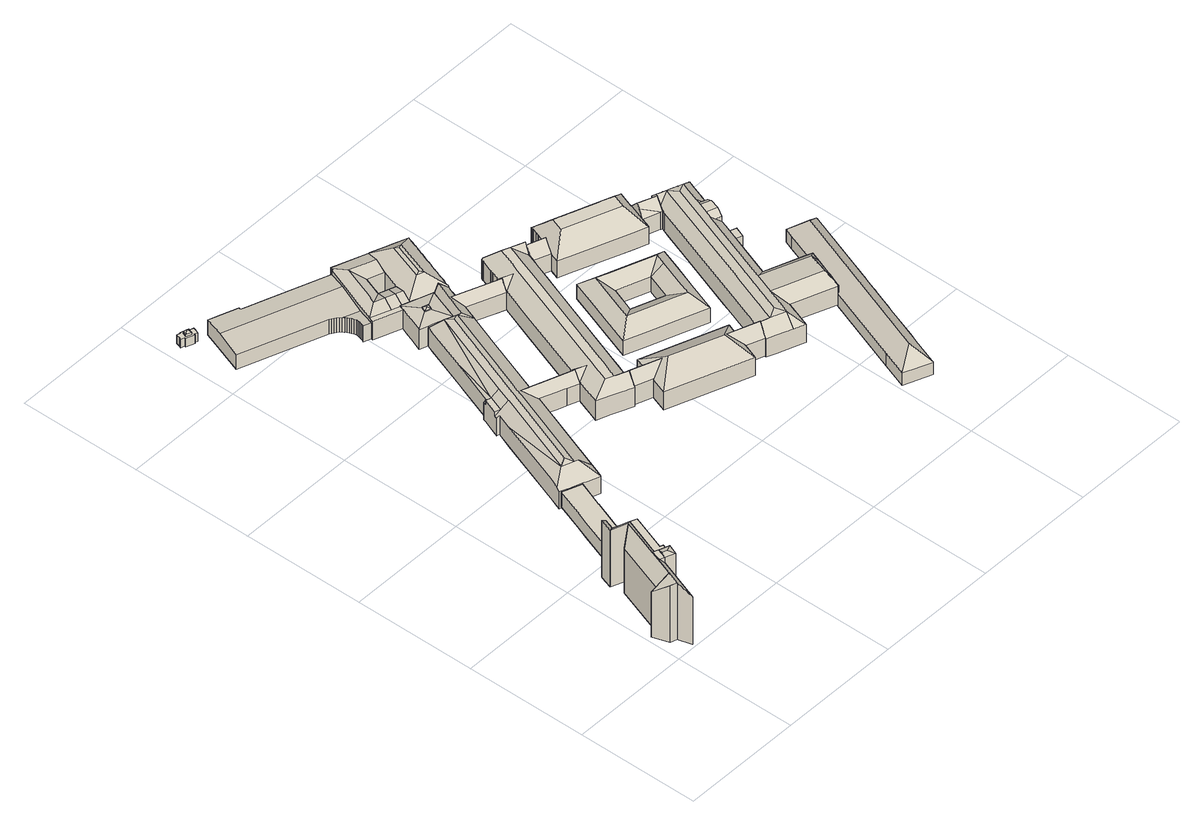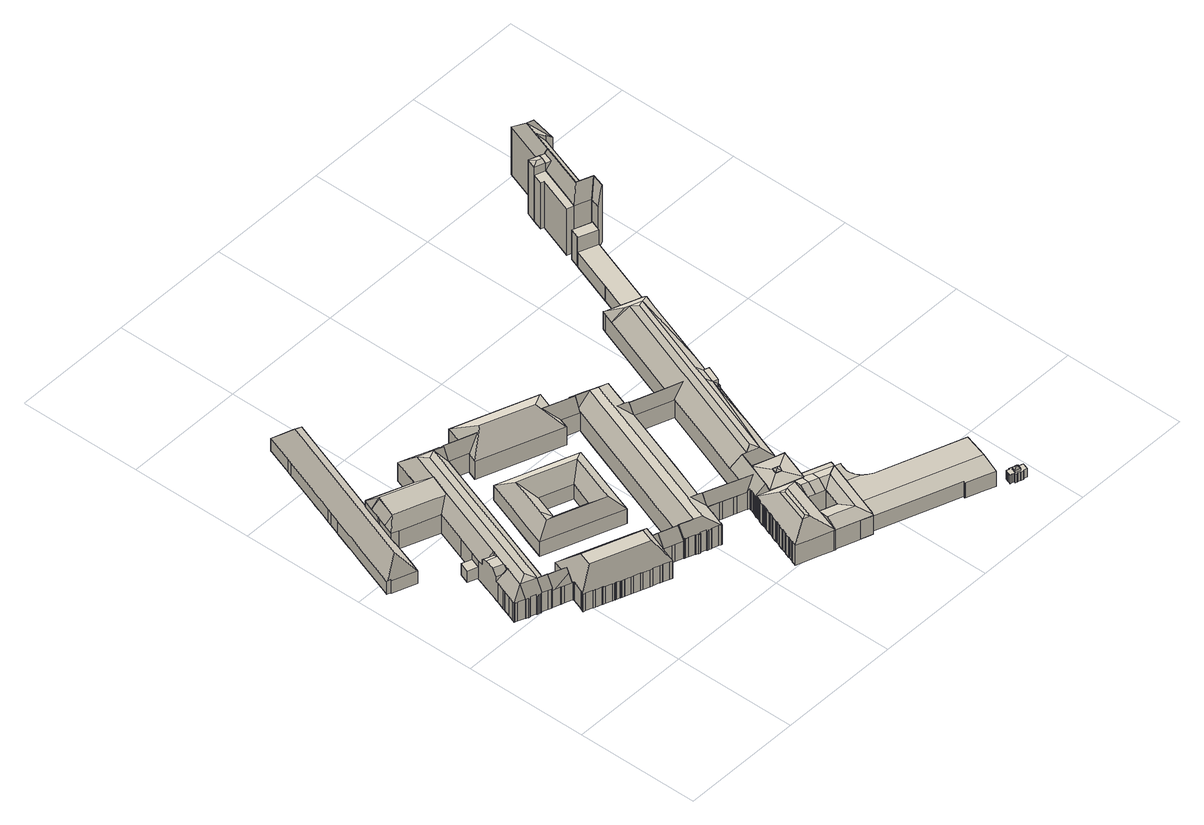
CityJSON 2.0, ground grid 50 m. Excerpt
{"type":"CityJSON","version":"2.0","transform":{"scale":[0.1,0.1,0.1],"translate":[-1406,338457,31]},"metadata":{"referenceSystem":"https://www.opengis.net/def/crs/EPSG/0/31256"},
"CityObjects":{
"building1":{"type":"Building","attributes":{"name":"164145"},"children":["building1-1","building1-2","building1-3","building1-4","building1-5","building1-6","building1-7","building1-8","building1-9","building1-10","building1-11","building1-12","building1-13","building1-14","building1-15","building1-16","building1-17","building1-18","building1-19","building1-20","building1-21","building1-22"]},
"building1-1":{"type":"BuildingPart","attributes":{"HoeheDach":"59","NiedrigsteTraufeDesGebaeudes":"54","Blattnummer":"097077","HoeheGrund":"33","roofType":"PULTDACH","measuredHeight":26.05},"parents":["building1"],"geometry":[{"type":"Solid","lod":"2","boundaries":[[[[0,1,2]],[[3,4,5,1,0]],[[6,7,8,9,10,11]],[[1,5,12,13]],[[4,3,11,10]],[[0,2,14,15]],[[2,1,13,14]],[[7,6,16,17]],[[4,10,9,8,7,17,18,19,20,12,5]],[[15,14,13,12,20,19,18,17,16,21]],[[21,16,6,11,3,0,15]]]]}]},
"building1-2":{"type":"BuildingPart","attributes":{"HoeheDach":"59","NiedrigsteTraufeDesGebaeudes":"54","Blattnummer":"097077","HoeheGrund":"33","roofType":"PULTDACH","measuredHeight":26.22},"parents":["building1"],"geometry":[{"type":"Solid","lod":"2","boundaries":[[[[22,23,24,25,26,27]],[[28,29,30,31,23]],[[32,33,34]],[[24,31,25]],[[24,23,31]],[[27,26,15,35]],[[36,37,38,39]],[[40,41,32,34]],[[42,36,39,16]],[[29,43,30]],[[28,23,22]],[[44,40,34,33]],[[45,46,47,48,49,50,43,29,28,22,27,35]],[[25,51,44,33,32,41,42,16,52,53,54,15,26]],[[46,45,35,15,54,53,52,16,39,38,55,48,47]],[[30,43,50,49,40,44,51,25,31]],[[49,48,55,38,37,56]],[[41,40,49,56,37,36,42]]]]}]},
"building1-3":{"type":"BuildingPart","attributes":{"HoeheDach":"58","NiedrigsteTraufeDesGebaeudes":"58","Blattnummer":"097077","HoeheGrund":"33","roofType":"WALMDACH","measuredHeight":25.23},"parents":["building1"],"geometry":[{"type":"Solid","lod":"2","boundaries":[[[[57,58,28,59]],[[60,61,58,57]],[[60,57,59]],[[59,28,62,63]],[[61,60,64,65]],[[60,59,63,64]],[[62,66,65,64,63]],[[58,61,65,66,62,28]]]]}]},
"building1-4":{"type":"BuildingPart","attributes":{"HoeheDach":"59","NiedrigsteTraufeDesGebaeudes":"54","Blattnummer":"097077","HoeheGrund":"33","roofType":"PULTDACH","measuredHeight":26.09},"parents":["building1"],"geometry":[{"type":"Solid","lod":"2","boundaries":[[[[67,37,38,68]],[[37,36,39,38]],[[69,67,68,70,71,72]],[[73,72,71,74,39,36]],[[39,74,71,70,68,38]],[[67,69,72,73,36,37]]]]}]},
"building1-5":{"type":"BuildingPart","attributes":{"HoeheDach":"54","NiedrigsteTraufeDesGebaeudes":"54","Blattnummer":"097077","HoeheGrund":"33","roofType":"FLACHDACH","measuredHeight":21.43},"parents":["building1"],"geometry":[{"type":"Solid","lod":"2","boundaries":[[[[65,75,76,77,78,64]],[[79,80,81,82,83,84]],[[82,65,64,83]],[[81,75,65,82]],[[80,76,75,81]],[[79,77,76,80]],[[84,78,77,79]],[[83,64,78,84]]]]}]},
"building1-6":{"type":"BuildingPart","attributes":{"HoeheDach":"46","NiedrigsteTraufeDesGebaeudes":"46","Blattnummer":"097077","HoeheGrund":"33","roofType":"FLACHDACH","measuredHeight":13.62},"parents":["building1"],"geometry":[{"type":"Solid","lod":"2","boundaries":[[[[85,86,87,88,89]],[[90,91,92,93,94]],[[88,87,90,94]],[[87,86,91,90]],[[86,85,92,91]],[[85,89,93,92]],[[89,88,94,93]]]]}]},
"building1-7":{"type":"BuildingPart","attributes":{"HoeheDach":"40","NiedrigsteTraufeDesGebaeudes":"40","Blattnummer":"097077","HoeheGrund":"33","roofType":"FLACHDACH","measuredHeight":6.88},"parents":["building1"],"geometry":[{"type":"Solid","lod":"2","boundaries":[[[[95,96,97,98,99,100,101,102,103]],[[104,105,106,107,108,109,110,111,112]],[[99,98,107,106]],[[98,97,108,107]],[[97,96,109,108]],[[103,102,112,111]],[[101,100,99,106,105,104,112,102]],[[110,109,96,95,103,111]]]]}]},
"building1-8":{"type":"BuildingPart","attributes":{"HoeheDach":"39","NiedrigsteTraufeDesGebaeudes":"38","Blattnummer":"097077","HoeheGrund":"33","roofType":"SPITZDACH","measuredHeight":5.95},"parents":["building1"],"geometry":[{"type":"Solid","lod":"2","boundaries":[[[[113,114,115]],[[115,114,116]],[[117,113,115]],[[118,117,115,116]],[[114,113,119,120]],[[116,114,120,121]],[[118,116,121,122]],[[120,119,122,121]],[[118,122,119,113,117]]]]}]},
"building1-9":{"type":"BuildingPart","attributes":{"HoeheDach":"37","NiedrigsteTraufeDesGebaeudes":"37","Blattnummer":"097077","HoeheGrund":"33","roofType":"FLACHDACH","measuredHeight":3.91},"parents":["building1"],"geometry":[{"type":"Solid","lod":"2","boundaries":[[[[123,124,125,126,127,128,129,130,131,132,133,134,135,136,137,138,139,140,141,142,143,144,145],[146,147,148,149]],[[150,151,152,153,154,155,156,157,158,159,160,161,162,163,164,165,166,167,168,169,170,171,172],[173,174,175,176]],[[170,123,145,171]],[[169,124,123,170]],[[168,125,124,169]],[[167,126,125,168]],[[166,127,126,167]],[[165,128,127,166]],[[164,129,128,165]],[[163,130,129,164]],[[162,131,130,163]],[[161,132,131,162]],[[160,133,132,161]],[[159,134,133,160]],[[158,135,134,159]],[[157,136,135,158]],[[156,137,136,157]],[[155,138,137,156]],[[154,139,138,155]],[[153,140,139,154]],[[152,141,140,153]],[[151,142,141,152]],[[150,143,142,151]],[[172,144,143,150]],[[171,145,144,172]],[[174,146,149,175]],[[173,147,146,174]],[[176,148,147,173]],[[175,149,148,176]]]]}]},
"building1-10":{"type":"BuildingPart","attributes":{"HoeheDach":"40","NiedrigsteTraufeDesGebaeudes":"39","Blattnummer":"097077","HoeheGrund":"33","roofType":"SATTELDACH","measuredHeight":7.67},"parents":["building1"],"geometry":[{"type":"Solid","lod":"2","boundaries":[[[[177,178,179,180,181,182,183,184,185,186,187]],[[188,189,190,191,192,193,194,185,184]],[[195,196,197,198,199,200,201,202,203,204,183,182,205,206]],[[207,208,182,181,209]],[[180,179,210,211]],[[179,178,212,210]],[[178,177,213,212]],[[177,187,214,213]],[[187,186,215,214]],[[192,191,216,217]],[[191,190,218,216]],[[205,182,208]],[[204,203,219,220]],[[203,202,221,219]],[[202,201,222,221]],[[201,200,223,222]],[[200,199,224,223]],[[199,198,225,224]],[[198,197,226,225]],[[197,196,227,226]],[[196,195,228,227]],[[195,206,229,228]],[[207,209,230,231]],[[232,220,219,221,222,223,224,225,226,227,228,229,233,231,230,234,211,210,212,213,214,215,235,236,237,217,216,218,238,239,240]],[[232,240,239,188,184,183,204,220]],[[229,206,205,208,207,231,233]],[[188,239,238,218,190,189]],[[192,217,237,236,194,193]],[[230,209,181,180,211,234]],[[185,194,236,235,215,186]]]]}]},
"building1-11":{"type":"BuildingPart","attributes":{"HoeheDach":"46","NiedrigsteTraufeDesGebaeudes":"40","Blattnummer":"097077","HoeheGrund":"32","roofType":"PULTDACH","measuredHeight":13.55},"parents":["building1"],"geometry":[{"type":"Solid","lod":"2","boundaries":[[[[241,242,243,244,245,246,247,248]],[[249,250,251,248,247,252]],[[252,247,253]],[[254,255,256,257,249,252,253]],[[258,259,260,261]],[[243,262,244]],[[263,264,265,241]],[[251,263,241,248]],[[266,267,268,269,270,263]],[[250,263,251]],[[257,250,249]],[[271,272,273,274,275,276,277,278,279]],[[280,281,282,283]],[[264,263,270]],[[265,242,241]],[[269,268,284,285]],[[286,287,288,289]],[[287,290,291,288]],[[290,292,293,291]],[[292,294,295,293]],[[294,296,297,295]],[[296,298,299,297]],[[298,300,301,299]],[[300,302,303,301]],[[304,305,306,307]],[[277,276,308,309]],[[276,275,310,308]],[[275,274,311,310]],[[274,273,312,311]],[[273,272,313,312]],[[272,271,314,313]],[[315,316,317,318,319,261,260,253,247,320,281,280]],[[321,322,323,324,305,304,325,326,327,328,329]],[[259,329,328,330,331,332,333,334,335,257,256,255,254,253,336]],[[337,338,339,340,341,342,343,344,345,346,347,348]],[[320,349,246,245,350,351,352,353,282,281]],[[243,242,265,264,270,269,285,354,355,356,357,262]],[[358,359,360,321,329,259,258,361]],[[362,347,346,363,364,365,366,367,368,369]],[[345,344,343,342,370,371,372,373,363,346]],[[374,375,376,377,378,379,380,381,334,333,332,331,382]],[[383,384,306,305,324,323,322,321,360,385]],[[267,266,386,387,368,367,388,389,390,391,284,268]],[[380,379,392,393,278,302,300,298,296,294,292,290,287,286,341,340,339,338,337,348,381]],[[394,395,396,397,378,377,376,375,374,382,398,399,400,401,402,307,306,384,383,385,360,359,358,361,403,404,405,406,407,283,282,353,352,351,350,408,357,356,355,354,285,284,391,390,389,388,367,366,365,364,363,373,372,371,370,409,289,288,291,293,295,297,299,301,303,410,309,308,310,311,312,313,314,411]],[[257,348,347,362,369,368,387,250]],[[404,403,319,318,317,316,406,405]],[[412,413,400,399,398,382,331,330]],[[304,307,402,401,400,413,326,325]],[[396,395,414,415,392,379,378,397]],[[395,394,411,314,271,279,416,414]],[[277,309,410,303,302,278]],[[286,289,409,370,342,341]],[[334,381,348,257,335]],[[403,361,258,261,319]],[[259,336,253,260]],[[350,245,244,262,357,408]],[[406,316,315,280,283,407]],[[415,414,416,417,393,392]],[[416,279,278,393,417]],[[326,413,412,330,328,327]],[[387,386,266,263,250]],[[246,349,320,247]]]]}]},
"building1-12":{"type":"BuildingPart","attributes":{"HoeheDach":"43","NiedrigsteTraufeDesGebaeudes":"41","Blattnummer":"097077","HoeheGrund":"32","roofType":"PULTDACH","measuredHeight":10.74},"parents":["building1"],"geometry":[{"type":"Solid","lod":"2","boundaries":[[[[418,419,420]],[[418,421,419]],[[421,422,419]],[[419,422,420]],[[423,424,425,426]],[[422,421,427,428]],[[420,422,428,429]],[[421,418,430,427]],[[418,420,429,430]],[[431,432,433,434,435,436,437,438,425,424]],[[439,440,441,442,443,444,445,423,426,446]],[[447,448,441,440,439,446,426,425,438,437,436,435,449,450,451,452,453,454]],[[445,444,443,429,428,431,424,423]],[[427,455,434,433,432,431,428]],[[430,456,457,458,459,455,427]],[[442,460,461,462,456,430,429,443]],[[457,456,453,452,451,450,459,458]],[[448,447,454,453,456,462,461,460,442,441]],[[455,459,450,449,435,434]]]]}]},
"building1-13":{"type":"BuildingPart","attributes":{"HoeheDach":"43","NiedrigsteTraufeDesGebaeudes":"41","Blattnummer":"097077","HoeheGrund":"33","roofType":"SATTELDACH","measuredHeight":10.33},"parents":["building1"],"geometry":[{"type":"Solid","lod":"2","boundaries":[[[[463,464,465,466,467,468]],[[469,470,471,465,464]],[[472,470,469]],[[473,474,475,469,464,463]],[[476,477,478,472,469,475]],[[479,475,474,480]],[[481,476,475,479]],[[482,472,478]],[[467,466,220,483]],[[468,467,483,484]],[[485,486,487,239]],[[486,488,489,487]],[[488,490,491,489]],[[490,492,493,491]],[[494,495,496,497,498,499,500,501,502,503,504,505,506,507,508,484,483,220,509,510,511,512,239,487,489,491,493,513,514,515,516,517,518]],[[500,499,498,497,519,520,482,478,477,501]],[[496,495,494,521,522,523,524,519,497]],[[465,471,525,526,485,239,512,511,510,509,220,466]],[[527,528,529,530,492,490,488,486,485,526,525,471,470]],[[482,520,519,524,529,528,527,470,472]],[[531,532,533,534,535,536,537,530,529]],[[523,522,521,533,532,531,529,524]],[[535,534,517,516,515,514,537,536]],[[518,517,534,533,521,494]],[[505,504,503,481,479,480]],[[481,503,502,501,477,476]],[[505,480,474,473,507,506]],[[530,537,514,513,493,492]],[[508,507,473,463,468,484]]]]}]},
"building1-14":{"type":"BuildingPart","attributes":{"HoeheDach":"41","NiedrigsteTraufeDesGebaeudes":"41","Blattnummer":"097077","HoeheGrund":"33","roofType":"FLACHDACH","measuredHeight":8.54},"parents":["building1"],"geometry":[{"type":"Solid","lod":"2","boundaries":[[[[538,539,540,541,542]],[[543,544,537,534,545]],[[537,538,542,534]],[[544,539,538,537]],[[543,540,539,544]],[[545,541,540,543]],[[534,542,541,545]]]]}]},
"building1-15":{"type":"BuildingPart","attributes":{"HoeheDach":"45","NiedrigsteTraufeDesGebaeudes":"41","Blattnummer":"097077","HoeheGrund":"32","roofType":"PULTDACH","measuredHeight":13.02},"parents":["building1"],"geometry":[{"type":"Solid","lod":"2","boundaries":[[[[546,547,548,549]],[[547,550,551,548]],[[550,552,553,551]],[[552,554,555,553]],[[556,557,558,559]],[[560,561,562]],[[563,560,562]],[[564,565,566,567,568,569,570,571,572,573,574,575,576,577,578,579,580,581]],[[582,581,583]],[[584,585,586]],[[587,584,586]],[[588,570,589]],[[590,591,592,593]],[[594,595,596]],[[595,546,549,596]],[[557,597,598,558]],[[597,599,600,598]],[[599,601,602,600]],[[601,603,604,602]],[[603,605,606,604]],[[605,607,608,606]],[[607,609,610,608]],[[609,611,612,610]],[[611,613,614,612]],[[613,615,616,614]],[[615,617,618,616]],[[617,619,620,618]],[[619,621,622,620]],[[621,623,624,622]],[[623,625,626,624]],[[625,627,628,626]],[[627,629,630,628]],[[631,632,633,634]],[[632,635,636,633]],[[635,637,638,636]],[[637,639,640,638]],[[639,641,642,640]],[[641,643,644,642]],[[643,645,646,644]],[[645,647,648,646]],[[647,649,650,648]],[[649,651,652,650]],[[653,654,655,656]],[[657,658,561,659,660,661,662,663]],[[560,563,664,665,659,561]],[[593,666,667,668,669,670,671,582,583,590]],[[584,587,594,596,672,673,674,585]],[[675,676,677,678,679,680,681,682,683,684,685,686,670,669]],[[687,681,680,688,689,690,652,651,588,589]],[[671,670,686,685,684,683,682,681,687,589,570,569,568,567,566,565,564,581,582]],[[689,688,680,679,678,677,676,675,669,668,667,666,593,592,691,692,662,661,660,659,665,664,693,674,673,672,596,549,548,551,553,555,694,695,559,558,598,600,602,604,606,608,610,612,614,616,618,620,622,624,626,628,630,696,656,655,697,634,633,636,638,640,642,644,646,648,650,652,690]],[[579,578,577,576,575,574,573,572,571,601,599,597,557,556,698,699,554,552,550,547,546,595,594,587,586,585,700,563,562,561,658,657,663,580]],[[701,591,590,583,581,580,663,702]],[[570,588,651,649,647,645,643,641,639,637,635,632,631,703,654,653,704,629,627,625,623,621,619,617,615,613,611,609,607,605,603,601,571]],[[691,592,591,701,702,663,662,692]],[[699,698,556,559,695,694,555,554]],[[697,655,654,703,631,634]],[[704,653,656,696,630,629]],[[700,585,674,693,664,563]]]]}]},
"building1-16":{"type":"BuildingPart","attributes":{"HoeheDach":"46","NiedrigsteTraufeDesGebaeudes":"41","Blattnummer":"097077","HoeheGrund":"32","roofType":"PULTDACH","measuredHeight":13.87},"parents":["building1"],"geometry":[{"type":"Solid","lod":"2","boundaries":[[[[705,706,707,708]],[[706,709,710,707]],[[709,711,712,710]],[[711,713,714,712]],[[713,715,716,714]],[[715,717,718,716]],[[719,720,721,722]],[[722,721,723]],[[724,719,722,723]],[[724,720,719]],[[534,725,726,727]],[[728,729,730,731]],[[729,732,733,730]],[[732,734,735,733]],[[734,736,735]],[[736,737,738,735]],[[737,739,740,738]],[[739,741,742,740]],[[741,743,744,742]],[[743,705,708,744]],[[717,745,746,718]],[[745,747,748,746]],[[747,749,750,748]],[[749,751,752,750]],[[751,753,754,752]],[[753,755,756,754]],[[755,757,756]],[[757,758,759,756]],[[760,761,762,763]],[[761,764,765,762]],[[764,766,767,765]],[[766,768,769,767]],[[768,770,771,769]],[[770,772,773,771]],[[772,774,775,773]],[[774,776,777,775]],[[776,778,779,777]],[[778,780,781,779]],[[780,782,783,781]],[[784,785,786,787]],[[788,789,790,791]],[[789,792,793,790]],[[792,794,795,793]],[[794,796,797,795]],[[796,798,799,797]],[[782,780,778,776,774,772,770,768,766,764,761,760,800,758,757,755,753,751,749,747,745,717,715,713,711,709,706,705,743,741,739,737,736,734,732,729,728,801,798,796,794,792,789,788,802,803,785,784,724,723,804]],[[805,806,807,481,521,808,534,727,809,810,811,812,813,814,815,816]],[[791,790,793,795,797,799,817,731,730,733,735,738,740,742,744,708,707,710,712,714,716,718,746,748,750,752,754,756,759,818,763,762,765,767,769,771,773,775,777,779,781,783,819,820,821,822,823,815,814,813,812,811,810,809,727,726,824,825,787,786,826,827]],[[828,829,830,804,723,721,806,805,816,831]],[[720,534,808,521,481,807,806,721]],[[724,784,832,833,725,534,720]],[[822,821,820,830,829,828,831,816,815,823]],[[832,784,787,825,824,726,725,833]],[[827,826,803,802,788,791]],[[826,786,785,803]],[[818,759,758,800,760,763]],[[817,799,798,801,728,731]],[[820,819,783,782,804,830]]]]}]},
"building1-17":{"type":"BuildingPart","attributes":{"HoeheDach":"47","NiedrigsteTraufeDesGebaeudes":"40","Blattnummer":"097077","HoeheGrund":"32","roofType":"WALMDACH","measuredHeight":14.32},"parents":["building1"],"geometry":[{"type":"Solid","lod":"2","boundaries":[[[[834,835,836,837]],[[838,839,840,841,842]],[[843,844,593,845]],[[837,836,846,847]],[[848,837,847,849]],[[839,838,850,851]],[[852,853,854,855]],[[856,857,858,859,849,847,846,860,861,845,593,862,863,669,864,855,854,865,866,867,868,869,851,850,870]],[[871,872,853,852,873,874,875,876,877,836,835]],[[878,879,880,669,863,862,593,844]],[[877,881,843,845,861,860,846,836]],[[869,868,867,866,882,883,884,840,839,851]],[[858,857,885,886,887,848,849,859]],[[885,857,856,870,850,838,842,888]],[[882,866,865,854,853,872]],[[852,855,864,669,880,873]],[[886,885,888,842,841,889]],[[848,887,886,889,841,840,884,890,834,837]],[[835,834,890,884,883,882,872,871]],[[874,873,880,879,878,875]],[[881,877,876,875,878,844,843]]]]}]},
"building1-18":{"type":"BuildingPart","attributes":{"HoeheDach":"43","NiedrigsteTraufeDesGebaeudes":"39","Blattnummer":"097077","HoeheGrund":"32","roofType":"SATTELDACH","measuredHeight":10.95},"parents":["building1"],"geometry":[{"type":"Solid","lod":"2","boundaries":[[[[891,892,893]],[[894,895,896,897,898,899,900,901,902,903,904,905],[906,907,906,908,909,910,911,912]],[[913,914,911,910,909,915]],[[916,917,918,919,920,921,922,923]],[[924,925,926,927,928,923,922,929]],[[930,931,932,918,917,916,923,915]],[[927,926,914,913,915,923,928]],[[933,934,891,935,936,937,919,918]],[[931,892,891,934,933,918,932]],[[938,939,935,891,893,940,926,925]],[[921,920,919,901,900,899,898,922]],[[896,895,925,924,929,922,898,897]],[[908,906,907,932,931,930,915,909]],[[936,935,904,903,902,901,919,937]],[[912,892,931,932,907,906]],[[892,912,911,914]],[[894,905,904,935,939,938,925,895]],[[940,893,892,914,926]]]]}]},
"building1-19":{"type":"BuildingPart","attributes":{"HoeheDach":"47","NiedrigsteTraufeDesGebaeudes":"40","Blattnummer":"097077","HoeheGrund":"32","roofType":"PULTDACH","measuredHeight":14.59},"parents":["building1"],"geometry":[{"type":"Solid","lod":"2","boundaries":[[[[941,942,943,944]],[[942,945,946,943]],[[945,947,948,946]],[[949,950,951,952]],[[953,954,955,956]],[[954,957,958,955]],[[959,960,961,962]],[[963,964,965,966]],[[964,967,968,965]],[[967,969,970,968]],[[969,971,972,970]],[[971,973,972]],[[974,975,976,977]],[[975,978,979,976]],[[978,980,981,979]],[[980,982,983,981]],[[982,941,944,983]],[[973,984,985,972]],[[986,987,988,989]],[[987,990,991,988]],[[992,993,994,995]],[[993,996,997,994]],[[998,999,1000,1001,956,955,958,1002,1003,1004,1005,1006,1007,1008,1009,1010,1011,1012,1013,1014,1015,1016,1017,1018,1019,1020,1021,1022,1023,1024,1025,1026,1027,1028,1029,1030,1031,1032,1033,1034,1035,1036,1037,1038,1039,1040,1041,1042,1043,1044,1045,1046,1047,1048,1049,1050,1051,1052,1053,1054,977,976,979,981,983,944,943,946,948,1055,966,965,968,970,972,985,1056,989,988,991,1057,962,961,1058,952,951,1059,1060,995,994,997,1061,1062,1063]],[[1003,1002,958,957,1064,1065,1066,1067,1005,1004]],[[1068,1069,1070,1071,1072,1073,1074,1075,1076,1077,1078,1079,1080,1081,1082,1083,1084,1085,1086,1087]],[[954,953,1087,1086,1085,1084,1083,1088,1082,1081,1080,1079,1078,1077,1089,950,949,1090,960,959,1091,990,987,986,1092,1093,1094,1095,957]],[[1096,1097,1098,1099,1100,1101,1102,1103,1104,1105,1106,1107,1108,1109,1110,1111,1112,1113,1114,1115,1116,1067,1117]],[[1065,1064,957,1095,1117,1067,1066]],[[1116,1006,1005,1067]],[[1118,1012,1011,1010,1119,1120]],[[1093,1092,984,973,971,969,967,964,963,1121,947,945,942,941,982,980,978,975,974,1122,1123,1124,1125,1126,1127,1128,1129,1130,1131,1132,1133,1134,1135,1136,1137,1138,1139,1140,1141,1142,1143,1144,1145,1146,1147,1148,1149,1150,1098,1097]],[[1151,1152,1119,1010,1009,1008,1007,1153]],[[1116,1115,1114,1113,1112,1154,1155,1156]],[[1116,1115,1116,1153,1007,1006]],[[1112,1111,1110,1016,1015,1014,1013,1157,1154]],[[1077,1076,992,995,1060,1059,951,950,1089]],[[1000,1158,1087,1086,1087,953,956,1001]],[[1159,1062,1061,997,996,1160]],[[998,1063,1062,1159,1161,1162]],[[998,1162,1163,1158,1000,999]],[[1056,985,984,1092,986,989]],[[1057,991,990,1091,959,962]],[[1058,961,960,1090,949,952]],[[963,966,1055,948,947,1121]],[[1098,1150,1029,1028,1027,1099]],[[1106,1105,1021,1020,1019,1107]],[[1108,1107,1019,1018,1017,1109]],[[1155,1154,1157,1118,1120,1119,1152,1164]],[[1156,1155,1164,1152,1151,1153,1116]],[[1094,1093,1097,1096,1117,1095]],[[1163,1070,1069,1068,1087,1158]],[[1082,1088,1083]],[[1162,1161,1072,1071,1070,1163]],[[1159,1160,1073,1072,1161]],[[996,993,992,1076,1075,1074,1073,1160]],[[1118,1157,1013,1012]],[[1110,1109,1017,1016]],[[1105,1104,1022,1021]],[[1104,1103,1023,1022]],[[1103,1102,1024,1023]],[[1102,1101,1025,1024]],[[1101,1100,1026,1025]],[[1100,1099,1027,1026]],[[1150,1149,1030,1029]],[[1149,1148,1030]],[[1148,1147,1031,1030]],[[1147,1146,1032,1031]],[[1146,1145,1033,1032]],[[1145,1144,1034,1033]],[[1144,1143,1035,1034]],[[1143,1142,1036,1035]],[[1142,1141,1037,1036]],[[1141,1140,1038,1037]],[[1140,1139,1039,1038]],[[1139,1138,1039]],[[1138,1137,1040,1039]],[[1137,1136,1041,1040]],[[1136,1135,1042,1041]],[[1135,1134,1042]],[[1134,1133,1043,1042]],[[1133,1132,1044,1043]],[[1132,1131,1045,1044]],[[1131,1130,1046,1045]],[[1130,1129,1047,1046]],[[1129,1128,1048,1047]],[[1128,1127,1049,1048]],[[1127,1126,1050,1049]],[[1126,1125,1051,1050]],[[1125,1124,1052,1051]],[[1124,1123,1053,1052]],[[1123,1122,1054,1053]],[[1122,974,977,1054]]]]}]},
"building1-20":{"type":"BuildingPart","attributes":{"HoeheDach":"45","NiedrigsteTraufeDesGebaeudes":"40","Blattnummer":"097077","HoeheGrund":"32","roofType":"WALMDACH","measuredHeight":13.37},"parents":["building1"],"geometry":[{"type":"Solid","lod":"2","boundaries":[[[[1165,1166,1167]],[[1168,1169,1170,1171,1172,1173,1174,1175,1176,1177,1167,1178]],[[1178,1167,1179]],[[1180,1181,1182,1183,1184,1185,1186,1187,1188,1189,1190,1168,1178,1179]],[[1179,1191,1192]],[[1193,1194,1195,1196]],[[1197,1198,1199,1200,1201,1202]],[[1203,1195,1194,1204,1205,1206,1207,1185,1184,1183,1208]],[[1191,1179,1167,1166,1209,1210,1211]],[[1212,1213,1214,1208,1215,1182,1216]],[[1217,1218,1169]],[[1219,1220,1221,1222,1223,1224,1225,1217,1169]],[[1226,1227,1186,1228,1207]],[[1229,1230,1231,1232,1233,1234,1235,1236,1237,1238,1239,1240,1241,1242,1243,1244,1245,1246,1247,1219,1169,1190]],[[1190,1169,1168]],[[1248,1187,1186,1227]],[[1249,1250,1251,1187,1248]],[[1252,1253,1254,1255,1213,1256,1257]],[[1258,1259,1257,1212,1260]],[[1261,1262,1263,1264,1265,1266,1229,1190,1267]],[[1268,1213,1255]],[[1200,1269,1270,1271]],[[1272,1273,1274,1275]],[[1188,1187,1251]],[[1185,1228,1186]],[[1183,1182,1215]],[[1212,1256,1213]],[[1183,1215,1208]],[[1185,1207,1228]],[[1205,1204,1276,1277]],[[1204,1194,1193,1276]],[[1278,1279,998,1280]],[[1225,1224,1281,1062]],[[1224,1223,1282,1281]],[[1223,1222,1283,1282]],[[1222,1221,1284,1283]],[[1221,1220,1285,1284]],[[1226,1207,1206]],[[1247,1246,1286,1287]],[[1246,1245,1288,1286]],[[1245,1244,1289,1288]],[[1244,1243,1290,1289]],[[1243,1242,1291,1290]],[[1242,1241,1292,1291]],[[1241,1240,1293,1292]],[[1240,1239,1294,1293]],[[1239,1238,1295,1294]],[[1238,1237,1296,1295]],[[1237,1236,1297,1296]],[[1236,1235,1298,1297]],[[1235,1234,1299,1298]],[[1234,1233,1300,1299]],[[1233,1232,1301,1300]],[[1232,1231,1302,1301]],[[1231,1230,1303,1302]],[[1249,1304,1250]],[[1305,1306,1307,1308]],[[1306,1309,1310,1307]],[[1309,1311,1312,1310]],[[1311,1313,1314,1312]],[[1188,1251,1250]],[[1254,1253,1315,1316]],[[1252,1257,1259]],[[1212,1257,1256]],[[1266,1265,1317]],[[1265,1264,1318,1317]],[[1264,1263,1318]],[[1263,1262,1319,1318]],[[1262,1261,1319]],[[1320,1321,1322,1323]],[[1321,1324,1325,1322]],[[1326,1327,1328,1329]],[[1271,1270,1330]],[[1331,1332,1333,1330,1270,1269,1182,1181,1180,1179,1192]],[[1209,1166,1165,1272,1275,1334,1335,1336,1337,1210]],[[1338,1218,1217,1225,1062,1339,1340,1341,998,1279]],[[1342,1343,1201,1200,1271,1330,1333,1332,1344]],[[1206,1205,1277,1345,1346,1347,1348,1314,1313,1304,1249,1248,1227,1226]],[[1349,1350,1351,1352,1353,1354,1278,1280,1355,1356,1357,1358,1359,1360,1274,1273]],[[1361,1362,1363,1344,1332,1331,1192,1191,1211,1210,1337,1364]],[[1365,1316,1315,1366,1367,1197,1202,1201,1343,1342,1344,1363,1362,1361,1364,1337,1336,1335,1334,1275,1274,1360,1359,1358,1357,1356,1355,1280,998,1341,1340,1339,1062,1281,1282,1283,1284,1285,1368,1287,1286,1288,1289,1290,1291,1292,1293,1294,1295,1296,1297,1298,1299,1300,1301,1302,1303,1369,1317,1318,1319,1370,1323,1322,1325,1371,1308,1307,1310,1312,1314,1348,1347,1346,1345,1277,1276,1193,1196,1372,1329,1328,1373]],[[1177,1176,1175,1174,1173,1172,1171,1170,1169,1218,1338,1279,1278,1354,1353,1352,1351,1350,1349,1273,1272,1165,1167]],[[1200,1199,1198,1260,1212,1216,1182,1269]],[[1213,1268,1327,1326,1374,1203,1208,1214]],[[1304,1313,1311,1309,1306,1305,1375,1324,1321,1320,1267,1190,1189,1188,1250]],[[1374,1326,1329,1372,1196,1195,1203]],[[1365,1373,1328,1327,1268,1255,1254,1316]],[[1320,1323,1370,1319,1261,1267]],[[1366,1315,1253,1252,1259,1258,1367]],[[1258,1260,1198,1197,1367]],[[1371,1325,1324,1375,1305,1308]],[[1266,1317,1369,1303,1230,1229]],[[1247,1287,1368,1285,1220,1219]]]]}]},
"building1-21":{"type":"BuildingPart","attributes":{"HoeheDach":"44","NiedrigsteTraufeDesGebaeudes":"37","Blattnummer":"097077","HoeheGrund":"32","roofType":"WALMDACH","measuredHeight":12.23},"parents":["building1"],"geometry":[{"type":"Solid","lod":"2","boundaries":[[[[1376,1377,1378,1379]],[[1377,1380,1381,1378]],[[1382,1383,1376,1384,1385,1386,1387,1388,1389,1390,1391,1392,1393,1394]],[[1395,1382,1394,1396]],[[1397,1398,1399,1400,1401,1402,1403,1404,1405,1406,1407,1408,1409,1410,1411,1412,1413,1414,1415,1383,1382,1395]],[[1415,1380,1377,1376,1383]],[[1393,1392,1416,1417]],[[1392,1391,1418,1416]],[[1391,1390,1419,1418]],[[1390,1389,1420,1419]],[[1389,1388,1421,1420]],[[1388,1387,1422,1421]],[[1387,1386,1423,1422]],[[1386,1385,1424,1423]],[[1385,1384,1425,1424]],[[1384,1376,1379,1425]],[[1406,1405,1426,1427]],[[1405,1404,1428,1426]],[[1399,1398,1429,1430]],[[1431,1432,1433,1434,1435,1436,1427,1426,1428,1437,1438,1439,1440,1430,1429,1441,1442,1443,1417,1416,1418,1419,1420,1421,1422,1423,1424,1425,1379,1378,1381,1444,1445,1446]],[[1440,1439,1438,1437,1428,1404,1403,1402,1401,1400,1399,1430]],[[1434,1433,1432,1431,1446,1445,1414,1413,1412,1411,1410,1409,1408,1435]],[[1442,1441,1429,1398,1397,1395,1396]],[[1436,1435,1408,1407,1406,1427]],[[1414,1445,1444,1381,1380,1415]],[[1442,1396,1394,1393,1417,1443]]]]}]},
"building1-22":{"type":"BuildingPart","attributes":{"HoeheDach":"38","NiedrigsteTraufeDesGebaeudes":"38","Blattnummer":"097077","HoeheGrund":"32","roofType":"FLACHDACH","measuredHeight":5.24},"parents":["building1"],"geometry":[{"type":"Solid","lod":"2","boundaries":[[[[1447,1448,1449,1450]],[[1451,1452,1453,1454]],[[1452,1447,1450,1453]],[[1451,1448,1447,1452]],[[1454,1449,1448,1451]],[[1453,1450,1449,1454]]]]}]}
},
"vertices":[
[58,58,282],[10,133,227],[31,67,281],[77,111,282],[36,125,248],[36,124,248],[170,376,281],[114,344,227],[87,267,226],[60,193,226],[36,125,226],[77,111,281],[36,124,21],[10,133,21],[31,67,21],[58,58,21],[170,376,21],[114,344,21],[87,267,21],[60,193,21],[36,125,21],[77,111,21],
[139,185,241],[120,192,265],[118,192,268],[107,196,282],[58,58,281],[73,3,241],[139,185,265],[153,226,265],[132,233,265],[118,192,265],[170,376,231],[141,293,231],[171,376,231],[73,3,21],[105,400,282],[158,438,232],[158,438,21],[105,400,21],[171,376,283],[170,376,283],[170,376,282],[153,226,232],[141,293,283],[139,185,21],[153,226,21],[203,364,21],[222,415,21],[222,415,232],[203,364,232],[121,237,282],[141,293,21],[121,237,21],[107,196,21],[189,427,21],[189,427,232],
[166,198,270],[146,205,270],[179,170,265],[194,211,265],[153,225,265],[139,185,17],[179,170,17],[194,211,17],[153,225,17],[146,205,17],
[173,479,232],[173,479,21],[136,459,270],[136,459,21],[123,453,21],[123,453,282],[122,450,282],[122,450,21],
[222,415,17],[249,405,17],[196,257,17],[209,253,17],[196,257,231],[249,405,231],[222,415,231],[153,225,231],[194,211,231],[209,253,231],
[266,466,153],[268,471,153],[193,499,153],[178,458,153],[253,430,153],[193,499,17],[268,471,17],[266,466,17],[253,430,17],[178,458,17],
[310,584,87],[335,653,87],[335,654,87],[374,759,87],[298,787,87],[259,680,87],[238,623,87],[193,499,87],[268,471,87],[238,623,18],[259,680,18],[298,787,18],[374,759,18],[335,654,18],[335,653,18],[310,584,18],[268,471,18],[193,499,18],
[75,2289,65],[69,2272,65],[82,2277,78],[90,2264,65],[96,2282,66],[96,2282,65],[75,2289,19],[69,2272,19],[90,2264,19],[96,2282,19],
[71,2295,18],[73,2299,18],[81,2296,18],[81,2295,18],[82,2295,18],[93,2291,18],[95,2291,18],[95,2292,18],[103,2289,18],[102,2284,18],[103,2284,18],[109,2281,18],[118,2279,18],[115,2270,18],[113,2264,18],[109,2253,18],[96,2258,18],[95,2253,18],[61,2265,18],[62,2270,18],[47,2275,18],[49,2282,18],[55,2300,18],[90,2264,18],[96,2282,18],[75,2289,18],[69,2272,18],[47,2275,57],[62,2270,57],[61,2265,57],[95,2253,57],[96,2258,57],[109,2253,57],[113,2264,57],[115,2270,57],[118,2279,57],[109,2281,57],[103,2284,57],[102,2284,57],[103,2289,57],[95,2292,57],[95,2291,57],[93,2291,57],[82,2295,57],[81,2295,57],[81,2296,57],[73,2299,57],[71,2295,57],[55,2300,57],[49,2282,57],[96,2282,57],[90,2264,57],[69,2272,57],[75,2289,57],
[438,1940,82],[445,1935,82],[453,1930,82],[460,1924,82],[465,1918,81],[473,1915,81],[533,1894,81],[576,2010,92],[128,2168,92],[91,2064,83],[430,1944,82],[602,2083,85],[372,2164,85],[268,2201,85],[271,2209,85],[270,2210,85],[193,2237,85],[157,2250,85],[480,1896,83],[483,1888,84],[486,1880,84],[487,1871,85],[487,1863,86],[485,1854,87],[483,1846,88],[480,1838,88],[476,1831,89],[506,1821,89],[472,1910,82],[476,1903,82],[471,1910,81],[472,1910,81],[466,1917,81],[453,1930,16],[460,1924,16],[445,1935,16],[438,1940,16],[430,1944,16],[91,2064,16],[271,2209,16],[270,2210,16],[268,2201,16],[476,1831,16],[506,1821,16],[480,1838,16],[483,1846,16],[485,1854,16],[487,1863,16],[487,1871,16],[486,1880,16],[483,1888,16],[480,1896,16],[476,1903,16],[466,1917,16],[471,1910,16],[533,1894,16],[472,1910,16],[465,1918,16],[128,2168,16],[157,2250,16],[193,2237,16],[372,2164,16],[602,2083,16],[576,2010,16],
[450,1193,112],[429,1201,92],[428,1197,92],[426,1187,94],[435,1184,102],[412,1122,102],[350,834,140],[480,1182,140],[655,1580,149],[639,1610,140],[503,1244,140],[381,847,149],[397,817,140],[527,1166,140],[538,1197,140],[550,1228,140],[686,1593,140],[447,753,93],[462,793,93],[414,811,140],[440,735,93],[424,1188,92],[473,1255,112],[452,1262,112],[429,1201,112],[532,1450,102],[525,1430,102],[466,1270,102],[456,1273,92],[452,1262,92],[942,1637,92],[940,1637,92],[934,1640,92],[894,1654,92],[884,1658,92],[844,1673,92],[833,1677,92],[796,1690,92],[941,1634,92],[298,787,92],[290,790,92],[290,790,13],[298,787,13],[466,1270,13],[456,1273,13],[800,1731,102],[796,1720,102],[796,1720,13],[800,1731,13],[795,1720,103],[795,1720,13],[793,1715,103],[793,1715,13],[788,1703,103],[788,1703,13],[789,1702,103],[789,1702,13],[787,1697,102],[787,1697,13],[786,1694,103],[786,1694,13],[793,1691,95],[793,1691,13],[740,1090,91],[694,1107,91],[694,1107,13],[740,1090,13],[844,1673,13],[833,1677,13],[884,1658,13],[894,1654,13],[934,1640,13],[940,1637,13],[942,1637,13],[329,775,92],[374,759,92],[375,759,92],[392,752,92],[440,735,92],[294,802,102],[592,1144,93],[593,1144,93],[654,1121,92],[686,1110,92],[740,1091,92],[752,1122,129],[604,1174,129],[553,1192,129],[592,1143,92],[615,1204,93],[612,1205,95],[612,1206,95],[695,1430,95],[747,1570,95],[703,1587,127],[414,811,127],[715,1620,140],[725,1647,140],[737,1677,140],[748,1708,140],[762,1744,140],[745,1750,95],[732,1714,96],[710,1652,98],[700,1625,99],[700,1623,99],[698,1623,95],[703,1587,140],[312,848,102],[435,1184,13],[412,1122,13],[312,848,13],[294,802,13],[452,1262,13],[429,1201,13],[428,1197,13],[424,1188,13],[462,793,13],[592,1143,13],[592,1144,13],[447,753,13],[697,1624,95],[700,1623,13],[698,1623,13],[697,1624,13],[650,1640,13],[607,1654,13],[607,1654,98],[650,1640,97],[745,1750,13],[732,1714,13],[710,1652,13],[700,1625,13],[612,1206,13],[695,1430,13],[747,1570,13],[760,1603,13],[769,1630,13],[769,1630,96],[760,1603,96],[747,1570,96],[612,1205,13],[654,1121,13],[686,1110,13],[593,1144,13],[596,1626,101],[606,1652,101],[606,1652,13],[596,1626,13],[532,1450,13],[525,1430,13],[773,1629,93],[746,1674,131],[929,1604,13],[917,1574,13],[774,1629,13],[773,1629,13],[615,1204,13],[616,1204,13],[763,1152,13],[752,1122,13],[740,1091,13],[440,735,13],[392,752,13],[375,759,13],[374,759,13],[329,775,13],[426,1187,13],[762,1744,13],[796,1690,13],[941,1634,13],[616,1204,93],[763,1152,93],[917,1574,93],[774,1629,93],[929,1604,131],[785,1659,131],
[678,1717,117],[662,1710,121],[670,1695,117],[655,1724,117],[646,1703,117],[607,1654,105],[574,1665,105],[574,1665,14],[607,1654,14],[655,1724,113],[646,1703,113],[670,1695,113],[678,1717,113],[574,1666,105],[594,1720,105],[602,1742,105],[614,1773,105],[614,1773,14],[602,1742,14],[594,1720,14],[574,1666,14],[650,1640,14],[699,1623,14],[700,1623,14],[700,1623,105],[699,1623,105],[650,1640,105],[626,1648,105],[626,1648,14],[719,1678,14],[708,1648,14],[621,1792,14],[621,1793,14],[673,1775,14],[696,1767,14],[745,1750,14],[727,1700,14],[621,1792,105],[745,1750,105],[696,1767,105],[673,1775,105],[621,1793,105],[708,1648,105],[719,1678,105],[727,1700,105],
[620,1790,103],[587,1803,103],[509,1831,103],[506,1821,103],[504,1813,103],[614,1773,103],[603,1846,120],[564,1860,120],[510,1832,103],[619,1890,103],[621,1793,104],[627,1791,104],[642,1833,120],[657,1877,103],[620,1889,103],[620,1890,103],[671,1822,120],[657,1780,104],[686,1866,103],[627,1912,103],[504,1813,16],[614,1773,16],[602,2083,104],[603,2083,104],[603,2083,16],[607,2082,105],[607,2082,16],[608,2085,105],[608,2085,16],[607,2085,105],[607,2085,16],[712,1942,16],[683,1952,16],[647,1964,16],[646,1965,16],[645,1964,16],[627,1912,16],[620,1890,16],[620,1889,16],[657,1877,16],[686,1866,16],[671,1822,16],[657,1780,16],[627,1791,16],[621,1793,16],[620,1790,16],[509,1831,16],[510,1832,16],[541,1917,16],[568,1991,16],[608,2090,16],[610,2094,16],[685,2068,16],[719,2057,16],[748,2046,16],[730,1994,16],[646,1965,104],[645,1964,104],[712,1942,103],[683,1952,103],[647,1964,103],[646,1965,103],[541,1917,103],[568,1991,103],[580,1903,120],[607,1978,120],[627,2030,120],[608,2090,105],[666,2016,120],[701,2004,120],[730,1994,120],[748,2046,103],[719,2057,103],[685,2068,103],[610,2094,103],
[610,2094,18],[611,2094,18],[611,2095,18],[661,2077,18],[748,2046,18],[611,2095,103],[611,2094,103],[661,2077,103],
[943,1639,101],[953,1667,101],[953,1667,12],[943,1639,12],[952,1667,101],[952,1667,12],[955,1677,101],[955,1677,12],[956,1676,101],[956,1676,12],[976,1730,101],[975,1731,101],[975,1731,12],[976,1730,12],[751,1121,131],[740,1090,100],[792,1105,131],[763,1152,100],[812,1014,142],[827,1056,142],[850,1118,142],[1004,1540,142],[1027,1604,142],[1046,1654,142],[1054,1677,142],[1022,1689,142],[1014,1667,142],[996,1616,142],[984,1584,142],[972,1552,142],[819,1131,142],[807,1099,142],[796,1068,142],[781,1027,142],[773,1005,142],[805,993,142],[865,993,101],[857,972,142],[929,1605,131],[917,1574,100],[969,1590,131],[941,1635,101],[1107,1656,142],[1100,1634,100],[844,940,107],[842,933,100],[842,933,12],[844,940,12],[942,1637,101],[942,1637,102],[942,1637,12],[979,1740,101],[979,1740,12],[982,1738,104],[982,1738,12],[983,1739,104],[983,1739,12],[992,1735,104],[992,1735,12],[1018,1725,104],[1018,1725,12],[1018,1726,103],[1018,1726,12],[1020,1725,103],[1020,1725,12],[1021,1726,102],[1021,1726,12],[1030,1722,102],[1030,1722,12],[1030,1724,100],[1030,1724,12],[1035,1723,99],[1035,1723,12],[1035,1722,100],[1035,1722,12],[1037,1721,101],[1037,1721,12],[1036,1718,104],[1036,1718,12],[1059,1710,104],[1059,1710,12],[1060,1713,100],[1060,1713,12],[1061,1712,100],[1061,1712,12],[1066,1709,101],[1075,1706,101],[1075,1706,12],[1066,1709,12],[1075,1705,102],[1075,1705,12],[1077,1704,102],[1077,1704,12],[1103,1694,102],[1103,1694,12],[1103,1695,101],[1103,1695,12],[1112,1692,101],[1112,1692,12],[1112,1691,101],[1112,1691,12],[1116,1690,101],[1116,1690,12],[1116,1688,103],[1116,1688,12],[1117,1687,103],[1117,1687,12],[1063,1713,99],[1067,1711,99],[1067,1711,12],[1063,1713,12],[717,1027,100],[725,1048,100],[740,1090,12],[725,1048,12],[717,1027,12],[703,987,12],[703,987,100],[763,1152,12],[751,1121,12],[857,972,12],[865,993,12],[865,994,12],[870,1008,12],[870,1008,101],[865,994,101],[941,1635,12],[929,1605,12],[917,1574,12],[881,1035,12],[904,1098,12],[1026,1430,12],[1059,1518,12],[1082,1582,12],[1094,1614,12],[1094,1614,100],[1082,1582,100],[1059,1518,100],[1026,1430,100],[904,1098,101],[881,1035,101],[1100,1633,100],[1100,1633,12],[1100,1634,12],[1107,1656,12],[790,953,12],[758,966,12],[864,1430,12],[960,1688,12],[968,1710,12],[1062,1712,12],[1066,1710,12],[968,1710,101],[960,1688,101],[864,1430,100],[790,953,100],[758,966,100],[1066,1710,99],[1062,1712,99],
[855,1885,105],[850,1873,106],[850,1873,12],[855,1885,12],[851,1872,105],[851,1872,12],[849,1867,105],[849,1867,12],[850,1866,104],[850,1866,12],[843,1847,105],[843,1847,12],[842,1847,105],[842,1847,12],[798,1950,151],[788,1967,148],[737,1820,148],[756,1827,151],[766,1810,148],[816,1957,148],[753,2045,103],[753,2045,12],[748,2046,12],[874,1932,103],[873,1933,104],[873,1933,12],[874,1932,12],[871,1927,104],[871,1927,12],[866,1915,105],[866,1915,12],[866,1915,104],[864,1909,104],[864,1909,12],[865,1909,104],[865,1909,12],[858,1890,104],[858,1890,12],[857,1890,105],[857,1890,12],[840,1842,105],[840,1842,12],[839,1842,106],[839,1842,12],[835,1830,106],[835,1830,12],[833,1824,105],[833,1824,12],[834,1824,105],[834,1824,12],[827,1805,105],[827,1805,12],[827,1805,106],[824,1799,106],[824,1799,12],[819,1788,106],[820,1787,106],[820,1787,12],[819,1788,12],[818,1782,106],[818,1782,12],[819,1781,105],[819,1781,12],[812,1762,106],[812,1762,12],[811,1762,107],[811,1762,12],[809,1757,107],[809,1757,12],[808,1757,107],[808,1757,12],[803,1745,107],[803,1745,12],[804,1745,107],[804,1745,12],[802,1739,107],[802,1739,12],[803,1739,106],[803,1739,12],[895,1994,103],[895,1993,103],[895,1993,12],[895,1994,12],[889,1975,103],[888,1975,104],[888,1975,12],[889,1975,12],[886,1970,104],[886,1970,12],[881,1957,104],[881,1957,12],[880,1952,104],[880,1952,12],[881,1951,103],[881,1951,12],[820,1790,106],[875,1936,103],[892,1983,103],[896,1993,103],[802,1735,106],[657,1781,103],[657,1782,103],[678,1841,103],[728,1988,103],[728,1988,12],[712,1942,12],[686,1866,12],[678,1841,12],[657,1782,12],[657,1781,12],[657,1780,12],[657,1780,102],[875,1936,12],[820,1790,12],[802,1735,12],[800,1731,12],[745,1750,12],[729,1756,12],[716,1760,12],[808,2025,12],[836,2015,12],[896,1993,12],[892,1983,12],[729,1756,103],[745,1750,103],[800,1731,103],[716,1760,103],[836,2015,103],[808,2025,103],
[1192,836,156],[987,910,156],[892,847,96],[1225,727,96],[1346,834,97],[1272,860,97],[1273,861,96],[1212,844,142],[1333,800,142],[916,915,98],[844,940,97],[916,915,12],[892,847,12],[1225,727,12],[1247,792,97],[1247,792,12],[1346,834,12],[1272,860,12],[941,982,96],[954,1020,95],[954,1020,12],[941,982,12],[1321,766,12],[1320,765,12],[1250,790,12],[1248,791,12],[915,912,12],[915,913,12],[857,973,12],[870,1006,12],[939,983,12],[955,1019,12],[1287,900,12],[1286,900,12],[1286,898,12],[1273,861,12],[1333,800,12],[985,918,151],[955,1019,96],[939,983,94],[941,981,96],[977,929,142],[916,913,96],[915,912,95],[857,973,142],[870,1006,96],[870,1008,94],[915,913,96],[1287,900,95],[1286,900,96],[1286,898,97],[1320,765,94],[1250,790,94],[1248,791,96],[1321,766,96],[1249,792,96],[1199,841,151],
[1368,1292,123],[1305,1267,80],[1353,1249,123],[1365,1134,13],[1322,1013,13],[1226,1048,13],[1097,1094,13],[1005,1127,13],[1048,1248,13],[1084,1346,13],[1114,1430,13],[1206,1397,13],[1335,1351,13],[1431,1316,13],[1401,1232,13],[1176,1313,13],[1176,1314,13],[1140,1215,13],[1140,1214,13],[1141,1214,13],[1269,1168,13],[1305,1267,13],[1141,1214,80],[1269,1168,80],[1140,1214,80],[1094,1231,123],[1130,1330,123],[1145,1372,123],[1114,1430,80],[1084,1346,80],[1048,1248,80],[1005,1127,80],[1072,1171,123],[1226,1048,80],[1322,1013,80],[1296,1091,123],[1247,1108,123],[1119,1154,123],[1097,1094,80],[1140,1215,80],[1176,1313,80],[1176,1314,80],[1191,1355,123],[1320,1309,123],[1431,1316,80],[1335,1351,80],[1206,1397,80],[1365,1134,80],[1401,1232,80],[1317,1151,123],
[1460,1635,90],[1468,1632,90],[1468,1632,11],[1460,1635,11],[1467,1631,92],[1467,1631,11],[1470,1630,92],[1470,1630,11],[1517,1541,94],[1518,1540,92],[1518,1540,11],[1517,1541,11],[1495,1468,90],[1482,1430,89],[1482,1430,11],[1495,1468,11],[1481,1428,89],[1481,1428,11],[1517,1545,95],[1518,1545,94],[1518,1545,11],[1517,1545,11],[1496,1620,92],[1496,1621,91],[1496,1621,11],[1496,1620,11],[1504,1618,91],[1504,1618,11],[1504,1617,92],[1504,1617,11],[1530,1608,92],[1530,1608,11],[1530,1608,91],[1422,1649,90],[1425,1648,90],[1425,1648,11],[1422,1649,11],[1426,1648,89],[1426,1648,11],[1434,1645,89],[1434,1645,11],[1434,1644,90],[1434,1644,11],[1540,1605,91],[1540,1605,11],[1536,1595,94],[1535,1592,94],[1535,1592,11],[1536,1595,11],[1534,1592,95],[1534,1592,11],[1549,1529,91],[1560,1525,91],[1560,1525,11],[1549,1529,11],[1562,1525,91],[1562,1525,11],[1567,1442,11],[1562,1444,11],[1560,1445,11],[1495,1467,11],[1476,1430,11],[1424,1449,11],[1197,1532,11],[1150,1549,11],[1164,1588,11],[1094,1614,11],[1099,1629,11],[1106,1651,11],[1117,1687,11],[1119,1686,11],[1148,1676,11],[1161,1671,11],[1190,1661,11],[1191,1660,11],[1192,1660,11],[1194,1659,11],[1194,1660,11],[1196,1664,11],[1196,1665,11],[1201,1678,11],[1201,1680,11],[1206,1693,11],[1207,1694,11],[1212,1709,11],[1213,1713,11],[1212,1714,11],[1215,1721,11],[1216,1723,11],[1226,1719,11],[1252,1709,11],[1252,1710,11],[1260,1707,11],[1260,1706,11],[1289,1696,11],[1289,1698,11],[1298,1695,11],[1298,1694,11],[1323,1685,11],[1332,1682,11],[1331,1682,11],[1357,1673,11],[1366,1670,11],[1366,1669,11],[1391,1660,11],[1391,1661,11],[1400,1658,11],[1400,1657,11],[1403,1655,11],[1405,1655,11],[1405,1654,11],[1406,1654,11],[1419,1649,11],[1420,1649,11],[1487,1624,11],[1539,1603,11],[1518,1548,11],[1517,1543,11],[1519,1540,11],[1521,1539,11],[1587,1516,11],[1593,1513,11],[1580,1478,11],[1476,1430,89],[1424,1449,89],[1197,1532,89],[1150,1549,89],[1497,1471,94],[1502,1485,111],[1504,1491,118],[1505,1492,120],[1509,1504,133],[1513,1517,118],[1515,1523,111],[1520,1536,94],[1521,1539,91],[1521,1539,88],[1520,1536,88],[1515,1523,88],[1513,1517,88],[1509,1504,88],[1505,1492,88],[1504,1491,88],[1502,1485,88],[1497,1471,88],[1495,1467,88],[1495,1467,89],[1500,1494,94],[1519,1540,91],[1517,1543,94],[1518,1548,95],[1539,1603,94],[1466,1567,157],[1465,1562,157],[1447,1513,157],[1238,1645,157],[1239,1649,157],[1215,1721,93],[1212,1714,93],[1213,1713,94],[1212,1709,94],[1207,1694,94],[1206,1693,94],[1201,1680,94],[1201,1678,94],[1196,1665,94],[1196,1664,94],[1194,1660,94],[1194,1659,94],[1192,1660,91],[1191,1660,90],[1190,1661,88],[1177,1625,88],[1173,1614,88],[1164,1588,88],[1164,1588,89],[1220,1596,157],[1148,1676,90],[1117,1687,90],[1119,1686,90],[1487,1624,92],[1420,1649,90],[1419,1649,90],[1406,1654,90],[1405,1654,90],[1405,1655,90],[1403,1655,90],[1400,1657,90],[1400,1658,89],[1391,1661,89],[1391,1660,90],[1366,1669,90],[1366,1670,89],[1357,1673,89],[1357,1673,90],[1331,1682,90],[1332,1682,89],[1323,1685,89],[1323,1685,90],[1298,1694,89],[1298,1695,89],[1289,1698,89],[1289,1696,91],[1260,1706,91],[1260,1707,90],[1252,1710,90],[1252,1709,91],[1226,1719,91],[1226,1719,90],[1216,1723,91],[1099,1629,107],[1106,1651,133],[1094,1614,90],[1190,1661,90],[1177,1625,133],[1173,1614,120],[1161,1671,90],[1560,1445,91],[1593,1513,91],[1587,1516,91],[1580,1478,133],[1567,1442,91],[1562,1444,91],[1106,1650,133],
[1345,833,96],[1334,803,137],[1372,789,138],[1637,1425,145],[1618,1467,138],[1610,1447,138],[1588,1385,138],[1555,1293,138],[1458,1026,138],[1442,983,138],[1411,897,138],[1394,851,138],[1383,820,138],[1413,809,145],[1433,767,138],[1444,798,138],[1455,828,138],[1472,875,138],[1503,961,138],[1519,1004,138],[1616,1270,138],[1625,1297,138],[1640,1336,138],[1649,1362,138],[1672,1424,138],[1679,1445,138],[1417,723,95],[1460,707,95],[1607,1115,11],[1607,1115,97],[1561,988,97],[1561,988,11],[1673,749,11],[1673,749,96],[1653,757,96],[1500,812,95],[1500,812,11],[1653,757,11],[1561,988,96],[1635,1190,96],[1650,1232,96],[1658,1255,97],[1634,1264,120],[1509,959,132],[1320,765,101],[1318,760,95],[1356,746,95],[1669,803,138],[1700,889,132],[1547,945,132],[1503,961,132],[1516,859,138],[1581,1481,138],[1574,1461,96],[1630,1501,99],[1609,1510,99],[1599,1514,99],[1599,1513,99],[1595,1514,99],[1595,1513,101],[1593,1513,101],[1658,1255,120],[1667,1282,138],[1616,1270,120],[1692,1480,98],[1691,1480,98],[1691,1481,98],[1682,1484,98],[1683,1486,95],[1679,1488,95],[1678,1487,96],[1677,1488,96],[1675,1485,100],[1652,1493,100],[1653,1496,96],[1652,1497,96],[1651,1498,95],[1647,1499,96],[1646,1497,98],[1637,1501,98],[1637,1500,99],[1635,1500,99],[1634,1500,99],[1680,1321,138],[1690,1347,120],[1668,1355,120],[1649,1362,120],[1695,793,96],[1710,834,96],[1713,843,96],[1726,879,96],[1669,803,132],[1691,794,101],[1678,748,95],[1695,793,95],[1678,748,96],[1729,1466,99],[1729,1466,98],[1720,1469,98],[1720,1469,99],[1693,1479,99],[1693,1479,98],[1732,1465,99],[1742,921,96],[1499,812,95],[1488,781,95],[1489,781,95],[1346,834,96],[1347,833,98],[1347,833,11],[1346,834,11],[1635,1190,11],[1650,1232,11],[1563,1430,96],[1567,1442,96],[1563,1430,11],[1595,1513,11],[1595,1514,11],[1599,1513,11],[1599,1514,11],[1609,1510,11],[1635,1500,11],[1634,1500,11],[1637,1500,11],[1637,1501,11],[1646,1497,11],[1647,1499,11],[1651,1498,11],[1652,1497,11],[1653,1496,11],[1652,1493,11],[1675,1485,11],[1677,1488,11],[1678,1487,11],[1679,1488,11],[1683,1486,11],[1682,1484,11],[1691,1481,11],[1691,1480,11],[1690,1347,98],[1709,1402,98],[1710,1401,98],[1710,1401,11],[1709,1402,11],[1707,1392,97],[1707,1392,11],[1706,1393,98],[1706,1393,11],[1693,1358,98],[1693,1358,11],[1710,834,11],[1713,843,11],[1693,1479,11],[1720,1469,11],[1729,1466,11],[1733,1464,98],[1729,1455,98],[1729,1455,11],[1733,1464,11],[1719,1430,98],[1719,1430,11],[1716,931,96],[1742,922,96],[1742,922,11],[1716,931,11],[1489,781,94],[1461,707,95],[1462,706,94],[1478,751,94],[1345,833,11],[1334,803,11],[1320,765,11],[1318,760,11],[1573,1460,96],[1581,1481,11],[1574,1461,11],[1573,1460,11],[1478,751,11],[1489,781,11],[1462,706,11],[1658,1255,11],[1667,1282,11],[1680,1321,11],[1690,1347,11],[1358,864,98],[1375,910,97],[1406,996,97],[1422,1040,97],[1518,1306,96],[1551,1398,96],[1551,1398,11],[1518,1306,11],[1422,1040,11],[1406,996,11],[1375,910,11],[1358,864,11],[1417,723,11],[1460,707,11],[1461,707,11],[1356,746,11],[1726,879,11],[1695,793,11],[1678,748,11],[1630,1501,11],[1692,1480,11],[1732,1465,11],[1712,1409,11],[1563,987,11],[1742,921,11],[1563,987,96],[1712,1409,98],
[1797,1088,64],[1893,1053,64],[1893,1053,6],[1797,1088,6],[1892,1050,67],[1892,1050,6],[1593,358,128],[1833,1013,128],[1783,1050,64],[1745,944,64],[1749,942,69],[1742,922,69],[1713,843,69],[1710,834,69],[1678,748,69],[1673,749,64],[1556,430,63],[1518,324,64],[1519,324,65],[1628,282,64],[1628,282,63],[1631,290,64],[1669,395,64],[1676,412,64],[1682,430,64],[1729,559,64],[1735,575,64],[1751,619,64],[1766,660,64],[1767,661,64],[1772,676,64],[1787,718,64],[1790,724,64],[1816,796,64],[1821,810,64],[1847,880,64],[1899,1024,63],[1905,1038,63],[1907,1045,63],[1904,1046,67],[1556,430,6],[1518,324,6],[1673,749,6],[1678,748,6],[1710,834,6],[1713,843,6],[1742,922,6],[1749,942,6],[1745,944,6],[1783,1050,6],[1767,661,6],[1772,676,6],[1766,660,6],[1669,395,6],[1676,412,6],[1899,1024,6],[1847,880,6],[1821,810,6],[1816,796,6],[1790,724,6],[1787,718,6],[1751,619,6],[1735,575,6],[1729,559,6],[1682,430,6],[1631,290,6],[1628,282,6],[1519,324,6],[1904,1046,6],[1907,1045,6],[1905,1038,6],
[1650,1232,14],[1690,1217,14],[1675,1176,14],[1635,1190,14],[1690,1217,66],[1650,1232,66],[1635,1190,66],[1675,1176,66]
]}
